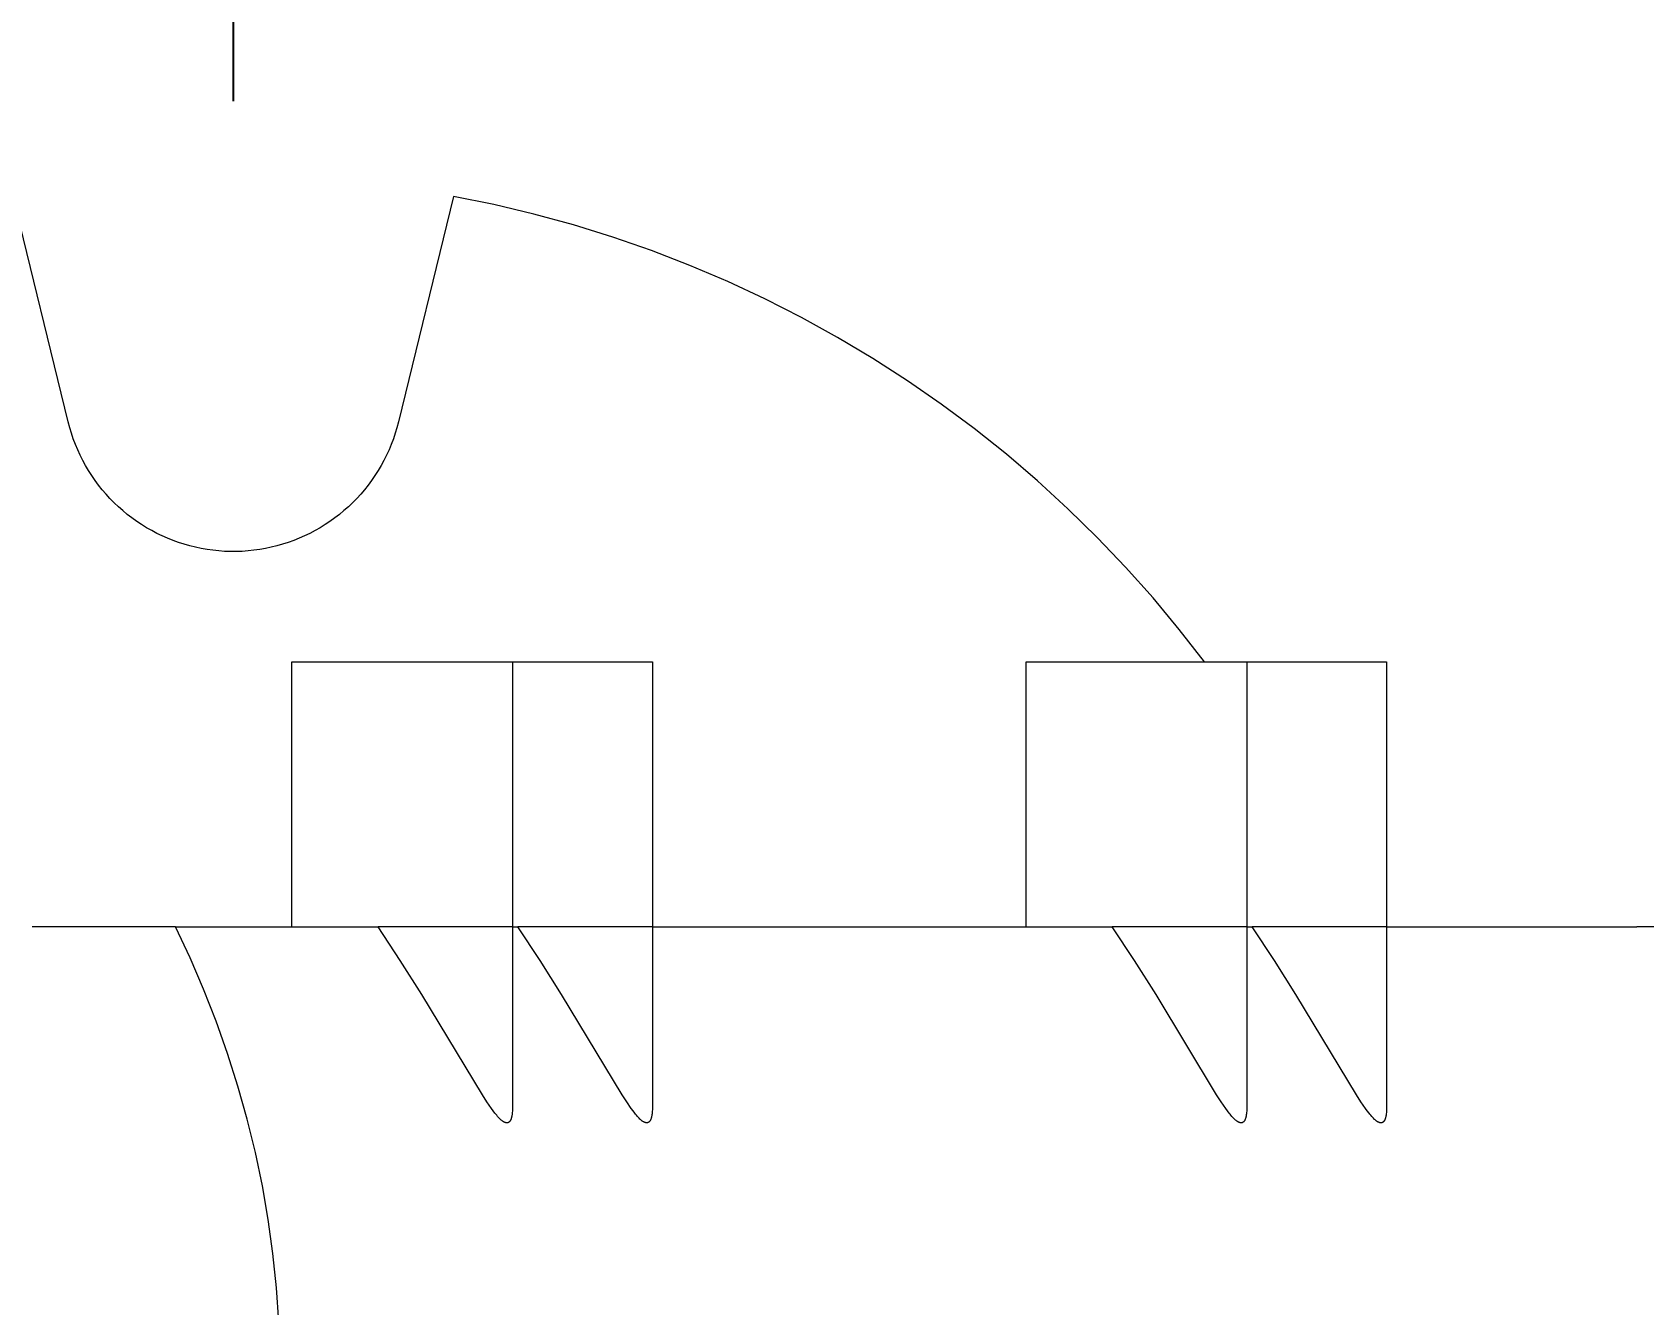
# Model space of a CAD drawing. Header units: inches. Extents: x -1 to 175, y 3 to 130.
# Drawn here: x 56.467 to 59.341, y 66.942 to 69.211 of the extents above; entities that cross this region are included whole.
import ezdxf

# ---------------------------------------------------------------- set-up
doc = ezdxf.new("R2010")
doc.units = ezdxf.units.IN
doc.header["$PDSIZE"] = -1
doc.layers.add('ZANO_R', color=7, linetype='Continuous', lineweight=0)
doc.layers.add('ZANO_W', color=1, linetype='Continuous', lineweight=0)
doc.styles.get("Standard").update_dxf_attribs({"font": 'ARIALUNI.TTF'})
doc.dimstyles.new('amerykanie', dxfattribs={"dimtxt": 50, "dimasz": 50, "dimexe": 0.5, "dimexo": 0.5, "dimgap": 1, "dimtad": 1, "dimdec": 0, "dimzin": 0, "dimlunit": 5, "dimtxsty": 'Standard', "dimcen": 0.09, "dimclrd": 1, "dimclre": 1, "dimclrt": 1, "dimazin": 0, "dimtfac": 1, "dimtdec": 0, "dimtmove": 0, "dimatfit": 3, "dimfxl": 1, "dimtzin": 0, "dimarcsym": 1})

# ---------------------------------------------------------------- blocks, each defined once
blk = doc.blocks.new('*D363')
at = {"layer": 'Defpoints', "color": 0}
for p in [(74.0677, 71.2527), (56.8255, 68.5881), (74.0677, 68.5881)]:
    blk.add_point(p, dxfattribs=at)
at = {"layer": 'ZANO_W', "color": 1, "lineweight": -2}
for p, q in [((56.8255, 69.0881), (56.8255, 71.7527)), ((74.0677, 69.0881), (74.0677, 71.7527)), ((57.8255, 71.2527), (73.0677, 71.2527))]:
    blk.add_line(p, q, dxfattribs=at)
at = {"layer": 'ZANO_W', "color": 1}
for points in [[(57.8255, 71.4194), (57.8255, 71.0861), (56.8255, 71.2527)], [(73.0677, 71.0861), (73.0677, 71.4194), (74.0677, 71.2527)]]:
    blk.add_solid(points, dxfattribs=at)
at = {"layer": 'ZANO_W', "color": 1, "insert": (65.4466, 72.2718), "char_height": 1, "attachment_point": 5}
blk.add_mtext('17 1/4', dxfattribs=at)

msp = doc.modelspace()

# ---------------------------------------------------------------- linework, layer by layer
at = {"layer": 'ZANO_R'}
for p, q in [((56.53106, 68.51613), (56.43263, 68.91838)), ((57.21841, 68.91838), (57.11998, 68.51613)), ((57.29027, 68.90386), (57.21841, 68.91838)), ((57.36159, 68.88692), (57.29027, 68.90386)), ((57.4323, 68.86757), (57.36159, 68.88692)), ((57.50231, 68.84584), (57.4323, 68.86757)), ((57.57155, 68.82175), (57.50231, 68.84584)), ((57.63993, 68.79533), (57.57155, 68.82175)), ((57.70738, 68.76662), (57.63993, 68.79533)), ((57.77382, 68.73563), (57.70738, 68.76662)), ((57.83917, 68.70242), (57.77382, 68.73563)), ((57.90336, 68.66701), (57.83917, 68.70242)), ((57.96631, 68.62945), (57.90336, 68.66701)), ((58.02796, 68.58978), (57.96631, 68.62945)), ((58.08822, 68.54804), (58.02796, 68.58978)), ((58.14704, 68.50429), (58.08822, 68.54804)), ((56.53373, 68.50599), (56.53106, 68.51613)), ((56.53674, 68.49596), (56.53373, 68.50599)), ((57.11732, 68.50599), (57.1143, 68.49596)), ((57.11998, 68.51613), (57.11732, 68.50599)), ((58.20435, 68.45858), (58.14704, 68.50429)), ((56.5401, 68.48603), (56.53674, 68.49596)), ((56.5438, 68.47623), (56.5401, 68.48603)), ((56.54784, 68.46656), (56.5438, 68.47623)), ((57.10724, 68.47623), (57.1032, 68.46656)), ((57.11094, 68.48603), (57.10724, 68.47623)), ((57.1143, 68.49596), (57.11094, 68.48603)), ((56.55221, 68.45704), (56.54784, 68.46656)), ((56.5569, 68.44767), (56.55221, 68.45704)), ((56.56192, 68.43847), (56.5569, 68.44767)), ((57.09414, 68.44767), (57.08912, 68.43847)), ((57.09884, 68.45704), (57.09414, 68.44767)), ((57.1032, 68.46656), (57.09884, 68.45704)), ((58.26008, 68.41095), (58.20435, 68.45858)), ((56.56725, 68.42945), (56.56192, 68.43847)), ((56.57289, 68.42062), (56.56725, 68.42945)), ((56.57883, 68.41199), (56.57289, 68.42062)), ((57.07815, 68.42062), (57.07221, 68.41199)), ((57.08379, 68.42945), (57.07815, 68.42062)), ((57.08912, 68.43847), (57.08379, 68.42945)), ((56.58507, 68.40357), (56.57883, 68.41199)), ((56.59159, 68.39537), (56.58507, 68.40357)), ((56.5984, 68.3874), (56.59159, 68.39537)), ((56.60547, 68.37967), (56.5984, 68.3874)), ((57.05265, 68.3874), (57.04557, 68.37967)), ((57.05945, 68.39537), (57.05265, 68.3874)), ((57.06597, 68.40357), (57.05945, 68.39537)), ((57.07221, 68.41199), (57.06597, 68.40357)), ((58.31416, 68.36146), (58.26008, 68.41095)), ((56.61281, 68.37219), (56.60547, 68.37967)), ((56.6204, 68.36497), (56.61281, 68.37219)), ((56.62824, 68.35801), (56.6204, 68.36497)), ((56.63631, 68.35133), (56.62824, 68.35801)), ((57.02281, 68.35801), (57.01473, 68.35133)), ((57.03064, 68.36497), (57.02281, 68.35801)), ((57.03823, 68.37219), (57.03064, 68.36497)), ((57.04557, 68.37967), (57.03823, 68.37219)), ((58.36653, 68.31017), (58.31416, 68.36146)), ((56.64461, 68.34493), (56.63631, 68.35133)), ((56.65312, 68.33883), (56.64461, 68.34493)), ((56.66184, 68.33302), (56.65312, 68.33883)), ((56.67076, 68.32751), (56.66184, 68.33302)), ((56.9892, 68.33302), (56.98028, 68.32751)), ((56.99792, 68.33883), (56.9892, 68.33302)), ((57.00644, 68.34493), (56.99792, 68.33883)), ((57.01473, 68.35133), (57.00644, 68.34493)), ((56.67986, 68.32232), (56.67076, 68.32751)), ((56.68914, 68.31745), (56.67986, 68.32232)), ((56.69857, 68.31289), (56.68914, 68.31745)), ((56.70816, 68.30867), (56.69857, 68.31289)), ((56.71789, 68.30478), (56.70816, 68.30867)), ((56.72775, 68.30123), (56.71789, 68.30478)), ((56.73773, 68.29802), (56.72775, 68.30123)), ((56.92329, 68.30123), (56.91332, 68.29802)), ((56.93315, 68.30478), (56.92329, 68.30123)), ((56.94288, 68.30867), (56.93315, 68.30478)), ((56.95247, 68.31289), (56.94288, 68.30867)), ((56.96191, 68.31745), (56.95247, 68.31289)), ((56.97118, 68.32232), (56.96191, 68.31745)), ((56.98028, 68.32751), (56.97118, 68.32232)), ((58.41714, 68.25713), (58.36653, 68.31017)), ((56.74781, 68.29516), (56.73773, 68.29802)), ((56.75798, 68.29265), (56.74781, 68.29516)), ((56.76824, 68.2905), (56.75798, 68.29265)), ((56.77856, 68.28869), (56.76824, 68.2905)), ((56.78894, 68.28725), (56.77856, 68.28869)), ((56.79936, 68.28616), (56.78894, 68.28725)), ((56.80981, 68.28544), (56.79936, 68.28616)), ((56.82028, 68.28508), (56.80981, 68.28544)), ((56.83076, 68.28508), (56.82028, 68.28508)), ((56.84123, 68.28544), (56.83076, 68.28508)), ((56.85169, 68.28616), (56.84123, 68.28544)), ((56.86211, 68.28725), (56.85169, 68.28616)), ((56.87249, 68.28869), (56.86211, 68.28725)), ((56.88281, 68.2905), (56.87249, 68.28869)), ((56.89306, 68.29265), (56.88281, 68.2905)), ((56.90324, 68.29516), (56.89306, 68.29265)), ((56.91332, 68.29802), (56.90324, 68.29516)), ((58.46593, 68.20241), (58.41714, 68.25713)), ((58.51283, 68.14608), (58.46593, 68.20241)), ((58.5578, 68.08818), (58.51283, 68.14608)), ((56.9298, 68.08818), (57.32345, 68.08818)), ((56.9298, 67.61574), (56.9298, 68.08818)), ((57.32345, 68.08818), (57.57292, 68.08818)), ((57.3235, 68.08818), (57.3235, 67.29438)), ((57.57297, 68.08818), (57.57297, 67.29438)), ((58.23953, 68.08818), (58.63318, 68.08818)), ((58.23953, 67.61574), (58.23953, 68.08818)), ((58.63318, 68.08818), (58.88265, 68.08818)), ((58.63323, 68.08818), (58.63323, 67.29438)), ((58.8827, 68.08818), (58.8827, 67.29438)), ((56.72208, 67.61574), (56.46679, 67.61574)), ((56.74825, 67.56052), (56.72208, 67.61574)), ((56.72208, 67.61574), (57.08355, 67.61574)), ((57.32348, 67.61574), (57.08355, 67.61574)), ((57.12319, 67.55588), (57.08355, 67.61574)), ((57.32348, 67.61574), (57.33302, 67.61574)), ((57.57297, 67.61574), (57.33302, 67.61574)), ((57.37266, 67.55588), (57.33302, 67.61574)), ((57.57295, 67.61574), (58.39328, 67.61574)), ((58.63321, 67.61574), (58.39328, 67.61574)), ((58.43292, 67.55588), (58.39328, 67.61574)), ((58.63321, 67.61574), (58.64276, 67.61574)), ((58.88268, 67.61574), (58.64276, 67.61574)), ((58.68239, 67.55588), (58.64276, 67.61574)), ((58.88268, 67.61574), (59.3292, 67.61574)), ((60.58515, 67.61574), (59.3292, 67.61574)), ((56.77253, 67.50443), (56.74825, 67.56052)), ((57.16166, 67.49527), (57.12319, 67.55588)), ((57.41114, 67.49527), (57.37266, 67.55588)), ((58.4714, 67.49527), (58.43292, 67.55588)), ((58.72087, 67.49527), (58.68239, 67.55588)), ((56.79491, 67.44756), (56.77253, 67.50443)), ((57.2697, 67.31598), (57.16166, 67.49527)), ((57.51917, 67.31598), (57.41114, 67.49527)), ((58.57943, 67.31598), (58.4714, 67.49527)), ((58.82891, 67.31598), (58.72087, 67.49527)), ((56.81534, 67.38997), (56.79491, 67.44756)), ((56.83381, 67.33171), (56.81534, 67.38997)), ((56.85029, 67.27286), (56.83381, 67.33171)), ((57.27765, 67.30369), (57.2697, 67.31598)), ((57.28595, 67.29161), (57.27765, 67.30369)), ((57.3235, 67.29438), (57.32348, 67.29187)), ((57.52712, 67.30369), (57.51917, 67.31598)), ((57.53542, 67.29161), (57.52712, 67.30369)), ((57.57297, 67.29438), (57.57295, 67.29187)), ((58.58738, 67.30369), (58.57943, 67.31598)), ((58.59568, 67.29161), (58.58738, 67.30369)), ((58.63323, 67.29438), (58.63321, 67.29187)), ((58.83686, 67.30369), (58.82891, 67.31598)), ((58.84515, 67.29161), (58.83686, 67.30369)), ((58.8827, 67.29438), (58.88268, 67.29187)), ((56.86478, 67.21349), (56.85029, 67.27286)), ((57.28894, 67.28751), (57.28595, 67.29161)), ((57.29202, 67.28348), (57.28894, 67.28751)), ((57.2936, 67.2815), (57.29202, 67.28348)), ((57.29522, 67.27955), (57.2936, 67.2815)), ((57.29688, 67.27764), (57.29522, 67.27955)), ((57.29859, 67.27577), (57.29688, 67.27764)), ((57.29995, 67.27434), (57.29859, 67.27577)), ((57.30135, 67.27296), (57.29995, 67.27434)), ((57.30206, 67.27228), (57.30135, 67.27296)), ((57.30279, 67.27162), (57.30206, 67.27228)), ((57.30353, 67.27097), (57.30279, 67.27162)), ((57.30429, 67.27034), (57.30353, 67.27097)), ((57.30489, 67.26986), (57.30429, 67.27034)), ((57.30549, 67.2694), (57.30489, 67.26986)), ((57.30611, 67.26896), (57.30549, 67.2694)), ((57.30674, 67.26853), (57.30611, 67.26896)), ((57.30738, 67.26812), (57.30674, 67.26853)), ((57.3077, 67.26793), (57.30738, 67.26812)), ((57.30803, 67.26774), (57.3077, 67.26793)), ((57.30836, 67.26756), (57.30803, 67.26774)), ((57.3087, 67.26739), (57.30836, 67.26756)), ((57.30904, 67.26722), (57.3087, 67.26739)), ((57.30938, 67.26706), (57.30904, 67.26722)), ((57.30963, 67.26695), (57.30938, 67.26706)), ((57.30989, 67.26685), (57.30963, 67.26695)), ((57.31015, 67.26674), (57.30989, 67.26685)), ((57.31041, 67.26665), (57.31015, 67.26674)), ((57.31067, 67.26656), (57.31041, 67.26665)), ((57.31094, 67.26647), (57.31067, 67.26656)), ((57.3112, 67.26639), (57.31094, 67.26647)), ((57.31147, 67.26632), (57.3112, 67.26639)), ((57.31174, 67.26625), (57.31147, 67.26632)), ((57.31201, 67.26619), (57.31174, 67.26625)), ((57.31228, 67.26614), (57.31201, 67.26619)), ((57.31242, 67.26612), (57.31228, 67.26614)), ((57.31256, 67.2661), (57.31242, 67.26612)), ((57.31269, 67.26608), (57.31256, 67.2661)), ((57.31283, 67.26606), (57.31269, 67.26608)), ((57.31297, 67.26605), (57.31283, 67.26606)), ((57.3131, 67.26604), (57.31297, 67.26605)), ((57.31324, 67.26604), (57.3131, 67.26604)), ((57.31338, 67.26603), (57.31324, 67.26604)), ((57.31352, 67.26603), (57.31338, 67.26603)), ((57.31365, 67.26604), (57.31352, 67.26603)), ((57.31377, 67.26604), (57.31365, 67.26604)), ((57.31388, 67.26605), (57.31377, 67.26604)), ((57.314, 67.26606), (57.31388, 67.26605)), ((57.31411, 67.26608), (57.314, 67.26606)), ((57.31423, 67.26609), (57.31411, 67.26608)), ((57.31434, 67.26611), (57.31423, 67.26609)), ((57.31446, 67.26613), (57.31434, 67.26611)), ((57.31457, 67.26616), (57.31446, 67.26613)), ((57.31468, 67.26618), (57.31457, 67.26616)), ((57.3148, 67.26621), (57.31468, 67.26618)), ((57.31491, 67.26624), (57.3148, 67.26621)), ((57.31502, 67.26627), (57.31491, 67.26624)), ((57.31513, 67.2663), (57.31502, 67.26627)), ((57.31524, 67.26634), (57.31513, 67.2663)), ((57.31535, 67.26638), (57.31524, 67.26634)), ((57.31546, 67.26642), (57.31535, 67.26638)), ((57.31557, 67.26646), (57.31546, 67.26642)), ((57.31568, 67.2665), (57.31557, 67.26646)), ((57.31578, 67.26655), (57.31568, 67.2665)), ((57.31589, 67.2666), (57.31578, 67.26655)), ((57.31599, 67.26665), (57.31589, 67.2666)), ((57.3161, 67.2667), (57.31599, 67.26665)), ((57.3163, 67.26681), (57.3161, 67.2667)), ((57.31651, 67.26692), (57.3163, 67.26681)), ((57.3167, 67.26704), (57.31651, 67.26692)), ((57.3169, 67.26717), (57.3167, 67.26704)), ((57.31708, 67.26731), (57.3169, 67.26717)), ((57.3172, 67.26739), (57.31708, 67.26731)), ((57.31731, 67.26748), (57.3172, 67.26739)), ((57.31741, 67.26757), (57.31731, 67.26748)), ((57.31752, 67.26766), (57.31741, 67.26757)), ((57.31762, 67.26775), (57.31752, 67.26766)), ((57.31773, 67.26785), (57.31762, 67.26775)), ((57.31783, 67.26794), (57.31773, 67.26785)), ((57.31793, 67.26804), (57.31783, 67.26794)), ((57.31812, 67.26824), (57.31793, 67.26804)), ((57.31831, 67.26845), (57.31812, 67.26824)), ((57.31849, 67.26867), (57.31831, 67.26845)), ((57.31866, 67.26889), (57.31849, 67.26867)), ((57.31883, 67.26911), (57.31866, 67.26889)), ((57.31899, 67.26934), (57.31883, 67.26911)), ((57.31915, 67.26958), (57.31899, 67.26934)), ((57.3193, 67.26982), (57.31915, 67.26958)), ((57.31945, 67.27006), (57.3193, 67.26982)), ((57.31959, 67.27031), (57.31945, 67.27006)), ((57.31973, 67.27055), (57.31959, 67.27031)), ((57.31986, 67.27081), (57.31973, 67.27055)), ((57.32003, 67.27115), (57.31986, 67.27081)), ((57.3202, 67.27149), (57.32003, 67.27115)), ((57.32035, 67.27184), (57.3202, 67.27149)), ((57.32051, 67.27219), (57.32035, 67.27184)), ((57.32065, 67.27255), (57.32051, 67.27219)), ((57.32079, 67.27291), (57.32065, 67.27255)), ((57.32105, 67.27363), (57.32079, 67.27291)), ((57.32128, 67.27435), (57.32105, 67.27363)), ((57.3215, 67.27509), (57.32128, 67.27435)), ((57.3217, 67.27583), (57.3215, 67.27509)), ((57.32188, 67.27657), (57.3217, 67.27583)), ((57.32209, 67.27754), (57.32188, 67.27657)), ((57.32229, 67.27851), (57.32209, 67.27754)), ((57.32246, 67.27948), (57.32229, 67.27851)), ((57.32262, 67.28045), (57.32246, 67.27948)), ((57.32288, 67.28241), (57.32262, 67.28045)), ((57.32308, 67.28438), (57.32288, 67.28241)), ((57.32328, 67.28687), (57.32308, 67.28438)), ((57.32341, 67.28937), (57.32328, 67.28687)), ((57.32348, 67.29187), (57.32341, 67.28937)), ((57.53841, 67.28751), (57.53542, 67.29161)), ((57.54149, 67.28348), (57.53841, 67.28751)), ((57.54307, 67.2815), (57.54149, 67.28348)), ((57.5447, 67.27955), (57.54307, 67.2815)), ((57.54636, 67.27764), (57.5447, 67.27955)), ((57.54806, 67.27577), (57.54636, 67.27764)), ((57.54942, 67.27434), (57.54806, 67.27577)), ((57.55082, 67.27296), (57.54942, 67.27434)), ((57.55153, 67.27228), (57.55082, 67.27296)), ((57.55226, 67.27162), (57.55153, 67.27228)), ((57.55301, 67.27097), (57.55226, 67.27162)), ((57.55376, 67.27034), (57.55301, 67.27097)), ((57.55436, 67.26986), (57.55376, 67.27034)), ((57.55496, 67.2694), (57.55436, 67.26986)), ((57.55558, 67.26896), (57.55496, 67.2694)), ((57.55621, 67.26853), (57.55558, 67.26896)), ((57.55685, 67.26812), (57.55621, 67.26853)), ((57.55718, 67.26793), (57.55685, 67.26812)), ((57.5575, 67.26774), (57.55718, 67.26793)), ((57.55784, 67.26756), (57.5575, 67.26774)), ((57.55817, 67.26739), (57.55784, 67.26756)), ((57.55851, 67.26722), (57.55817, 67.26739)), ((57.55885, 67.26706), (57.55851, 67.26722)), ((57.55911, 67.26695), (57.55885, 67.26706)), ((57.55936, 67.26685), (57.55911, 67.26695)), ((57.55962, 67.26674), (57.55936, 67.26685)), ((57.55988, 67.26665), (57.55962, 67.26674)), ((57.56014, 67.26656), (57.55988, 67.26665)), ((57.56041, 67.26647), (57.56014, 67.26656)), ((57.56068, 67.26639), (57.56041, 67.26647)), ((57.56095, 67.26632), (57.56068, 67.26639)), ((57.56121, 67.26625), (57.56095, 67.26632)), ((57.56148, 67.26619), (57.56121, 67.26625)), ((57.56176, 67.26614), (57.56148, 67.26619)), ((57.56189, 67.26612), (57.56176, 67.26614)), ((57.56203, 67.2661), (57.56189, 67.26612)), ((57.56217, 67.26608), (57.56203, 67.2661)), ((57.5623, 67.26606), (57.56217, 67.26608)), ((57.56244, 67.26605), (57.5623, 67.26606)), ((57.56258, 67.26604), (57.56244, 67.26605)), ((57.56271, 67.26604), (57.56258, 67.26604)), ((57.56285, 67.26603), (57.56271, 67.26604)), ((57.56299, 67.26603), (57.56285, 67.26603)), ((57.56313, 67.26604), (57.56299, 67.26603)), ((57.56324, 67.26604), (57.56313, 67.26604)), ((57.56336, 67.26605), (57.56324, 67.26604)), ((57.56347, 67.26606), (57.56336, 67.26605)), ((57.56359, 67.26608), (57.56347, 67.26606)), ((57.5637, 67.26609), (57.56359, 67.26608)), ((57.56381, 67.26611), (57.5637, 67.26609)), ((57.56393, 67.26613), (57.56381, 67.26611)), ((57.56404, 67.26616), (57.56393, 67.26613)), ((57.56416, 67.26618), (57.56404, 67.26616)), ((57.56427, 67.26621), (57.56416, 67.26618)), ((57.56438, 67.26624), (57.56427, 67.26621)), ((57.56449, 67.26627), (57.56438, 67.26624)), ((57.5646, 67.2663), (57.56449, 67.26627)), ((57.56471, 67.26634), (57.5646, 67.2663)), ((57.56482, 67.26638), (57.56471, 67.26634)), ((57.56493, 67.26642), (57.56482, 67.26638)), ((57.56504, 67.26646), (57.56493, 67.26642)), ((57.56515, 67.2665), (57.56504, 67.26646)), ((57.56525, 67.26655), (57.56515, 67.2665)), ((57.56536, 67.2666), (57.56525, 67.26655)), ((57.56547, 67.26665), (57.56536, 67.2666)), ((57.56557, 67.2667), (57.56547, 67.26665)), ((57.56578, 67.26681), (57.56557, 67.2667)), ((57.56598, 67.26692), (57.56578, 67.26681)), ((57.56618, 67.26704), (57.56598, 67.26692)), ((57.56637, 67.26717), (57.56618, 67.26704)), ((57.56656, 67.26731), (57.56637, 67.26717)), ((57.56667, 67.26739), (57.56656, 67.26731)), ((57.56678, 67.26748), (57.56667, 67.26739)), ((57.56689, 67.26757), (57.56678, 67.26748)), ((57.56699, 67.26766), (57.56689, 67.26757)), ((57.5671, 67.26775), (57.56699, 67.26766)), ((57.5672, 67.26785), (57.5671, 67.26775)), ((57.5673, 67.26794), (57.5672, 67.26785)), ((57.5674, 67.26804), (57.5673, 67.26794)), ((57.56759, 67.26824), (57.5674, 67.26804)), ((57.56778, 67.26845), (57.56759, 67.26824)), ((57.56796, 67.26867), (57.56778, 67.26845)), ((57.56813, 67.26889), (57.56796, 67.26867)), ((57.5683, 67.26911), (57.56813, 67.26889)), ((57.56847, 67.26934), (57.5683, 67.26911)), ((57.56862, 67.26958), (57.56847, 67.26934)), ((57.56877, 67.26982), (57.56862, 67.26958)), ((57.56892, 67.27006), (57.56877, 67.26982)), ((57.56906, 67.27031), (57.56892, 67.27006)), ((57.5692, 67.27055), (57.56906, 67.27031)), ((57.56933, 67.27081), (57.5692, 67.27055)), ((57.5695, 67.27115), (57.56933, 67.27081)), ((57.56967, 67.27149), (57.5695, 67.27115)), ((57.56983, 67.27184), (57.56967, 67.27149)), ((57.56998, 67.27219), (57.56983, 67.27184)), ((57.57012, 67.27255), (57.56998, 67.27219)), ((57.57026, 67.27291), (57.57012, 67.27255)), ((57.57052, 67.27363), (57.57026, 67.27291)), ((57.57076, 67.27435), (57.57052, 67.27363)), ((57.57097, 67.27509), (57.57076, 67.27435)), ((57.57117, 67.27583), (57.57097, 67.27509)), ((57.57135, 67.27657), (57.57117, 67.27583)), ((57.57157, 67.27754), (57.57135, 67.27657)), ((57.57176, 67.27851), (57.57157, 67.27754)), ((57.57193, 67.27948), (57.57176, 67.27851)), ((57.57209, 67.28045), (57.57193, 67.27948)), ((57.57235, 67.28241), (57.57209, 67.28045)), ((57.57256, 67.28438), (57.57235, 67.28241)), ((57.57275, 67.28687), (57.57256, 67.28438)), ((57.57288, 67.28937), (57.57275, 67.28687)), ((57.57295, 67.29187), (57.57288, 67.28937)), ((58.59867, 67.28751), (58.59568, 67.29161)), ((58.60175, 67.28348), (58.59867, 67.28751)), ((58.60333, 67.2815), (58.60175, 67.28348)), ((58.60495, 67.27955), (58.60333, 67.2815)), ((58.60662, 67.27764), (58.60495, 67.27955)), ((58.60832, 67.27577), (58.60662, 67.27764)), ((58.60968, 67.27434), (58.60832, 67.27577)), ((58.61108, 67.27296), (58.60968, 67.27434)), ((58.61179, 67.27228), (58.61108, 67.27296)), ((58.61252, 67.27162), (58.61179, 67.27228)), ((58.61326, 67.27097), (58.61252, 67.27162)), ((58.61402, 67.27034), (58.61326, 67.27097)), ((58.61462, 67.26986), (58.61402, 67.27034)), ((58.61522, 67.2694), (58.61462, 67.26986)), ((58.61584, 67.26896), (58.61522, 67.2694)), ((58.61647, 67.26853), (58.61584, 67.26896)), ((58.61711, 67.26812), (58.61647, 67.26853)), ((58.61743, 67.26793), (58.61711, 67.26812)), ((58.61776, 67.26774), (58.61743, 67.26793)), ((58.6181, 67.26756), (58.61776, 67.26774)), ((58.61843, 67.26739), (58.6181, 67.26756)), ((58.61877, 67.26722), (58.61843, 67.26739)), ((58.61911, 67.26706), (58.61877, 67.26722)), ((58.61937, 67.26695), (58.61911, 67.26706)), ((58.61962, 67.26685), (58.61937, 67.26695)), ((58.61988, 67.26674), (58.61962, 67.26685)), ((58.62014, 67.26665), (58.61988, 67.26674)), ((58.6204, 67.26656), (58.62014, 67.26665)), ((58.62067, 67.26647), (58.6204, 67.26656)), ((58.62094, 67.26639), (58.62067, 67.26647)), ((58.62121, 67.26632), (58.62094, 67.26639)), ((58.62147, 67.26625), (58.62121, 67.26632)), ((58.62174, 67.26619), (58.62147, 67.26625)), ((58.62202, 67.26614), (58.62174, 67.26619)), ((58.62215, 67.26612), (58.62202, 67.26614)), ((58.62229, 67.2661), (58.62215, 67.26612)), ((58.62243, 67.26608), (58.62229, 67.2661)), ((58.62256, 67.26606), (58.62243, 67.26608)), ((58.6227, 67.26605), (58.62256, 67.26606)), ((58.62284, 67.26604), (58.6227, 67.26605)), ((58.62297, 67.26604), (58.62284, 67.26604)), ((58.62311, 67.26603), (58.62297, 67.26604)), ((58.62325, 67.26603), (58.62311, 67.26603)), ((58.62338, 67.26604), (58.62325, 67.26603)), ((58.6235, 67.26604), (58.62338, 67.26604)), ((58.62362, 67.26605), (58.6235, 67.26604)), ((58.62373, 67.26606), (58.62362, 67.26605)), ((58.62384, 67.26608), (58.62373, 67.26606)), ((58.62396, 67.26609), (58.62384, 67.26608)), ((58.62407, 67.26611), (58.62396, 67.26609)), ((58.62419, 67.26613), (58.62407, 67.26611)), ((58.6243, 67.26616), (58.62419, 67.26613)), ((58.62441, 67.26618), (58.6243, 67.26616)), ((58.62453, 67.26621), (58.62441, 67.26618)), ((58.62464, 67.26624), (58.62453, 67.26621)), ((58.62475, 67.26627), (58.62464, 67.26624)), ((58.62486, 67.2663), (58.62475, 67.26627)), ((58.62497, 67.26634), (58.62486, 67.2663)), ((58.62508, 67.26638), (58.62497, 67.26634)), ((58.62519, 67.26642), (58.62508, 67.26638)), ((58.6253, 67.26646), (58.62519, 67.26642)), ((58.62541, 67.2665), (58.6253, 67.26646)), ((58.62551, 67.26655), (58.62541, 67.2665)), ((58.62562, 67.2666), (58.62551, 67.26655)), ((58.62572, 67.26665), (58.62562, 67.2666)), ((58.62583, 67.2667), (58.62572, 67.26665)), ((58.62603, 67.26681), (58.62583, 67.2667)), ((58.62624, 67.26692), (58.62603, 67.26681)), ((58.62643, 67.26704), (58.62624, 67.26692)), ((58.62663, 67.26717), (58.62643, 67.26704)), ((58.62681, 67.26731), (58.62663, 67.26717)), ((58.62693, 67.26739), (58.62681, 67.26731)), ((58.62704, 67.26748), (58.62693, 67.26739)), ((58.62715, 67.26757), (58.62704, 67.26748)), ((58.62725, 67.26766), (58.62715, 67.26757)), ((58.62736, 67.26775), (58.62725, 67.26766)), ((58.62746, 67.26785), (58.62736, 67.26775)), ((58.62756, 67.26794), (58.62746, 67.26785)), ((58.62766, 67.26804), (58.62756, 67.26794)), ((58.62785, 67.26824), (58.62766, 67.26804)), ((58.62804, 67.26845), (58.62785, 67.26824)), ((58.62822, 67.26867), (58.62804, 67.26845)), ((58.62839, 67.26889), (58.62822, 67.26867)), ((58.62856, 67.26911), (58.62839, 67.26889)), ((58.62872, 67.26934), (58.62856, 67.26911)), ((58.62888, 67.26958), (58.62872, 67.26934)), ((58.62903, 67.26982), (58.62888, 67.26958)), ((58.62918, 67.27006), (58.62903, 67.26982)), ((58.62932, 67.27031), (58.62918, 67.27006)), ((58.62946, 67.27055), (58.62932, 67.27031)), ((58.62959, 67.27081), (58.62946, 67.27055)), ((58.62976, 67.27115), (58.62959, 67.27081)), ((58.62993, 67.27149), (58.62976, 67.27115)), ((58.63009, 67.27184), (58.62993, 67.27149)), ((58.63024, 67.27219), (58.63009, 67.27184)), ((58.63038, 67.27255), (58.63024, 67.27219)), ((58.63052, 67.27291), (58.63038, 67.27255)), ((58.63078, 67.27363), (58.63052, 67.27291)), ((58.63101, 67.27435), (58.63078, 67.27363)), ((58.63123, 67.27509), (58.63101, 67.27435)), ((58.63143, 67.27583), (58.63123, 67.27509)), ((58.63161, 67.27657), (58.63143, 67.27583)), ((58.63182, 67.27754), (58.63161, 67.27657)), ((58.63202, 67.27851), (58.63182, 67.27754)), ((58.63219, 67.27948), (58.63202, 67.27851)), ((58.63235, 67.28045), (58.63219, 67.27948)), ((58.63261, 67.28241), (58.63235, 67.28045)), ((58.63282, 67.28438), (58.63261, 67.28241)), ((58.63301, 67.28687), (58.63282, 67.28438)), ((58.63314, 67.28937), (58.63301, 67.28687)), ((58.63321, 67.29187), (58.63314, 67.28937)), ((58.84814, 67.28751), (58.84515, 67.29161)), ((58.85122, 67.28348), (58.84814, 67.28751)), ((58.85281, 67.2815), (58.85122, 67.28348)), ((58.85443, 67.27955), (58.85281, 67.2815)), ((58.85609, 67.27764), (58.85443, 67.27955)), ((58.85779, 67.27577), (58.85609, 67.27764)), ((58.85915, 67.27434), (58.85779, 67.27577)), ((58.86055, 67.27296), (58.85915, 67.27434)), ((58.86127, 67.27228), (58.86055, 67.27296)), ((58.86199, 67.27162), (58.86127, 67.27228)), ((58.86274, 67.27097), (58.86199, 67.27162)), ((58.8635, 67.27034), (58.86274, 67.27097)), ((58.86409, 67.26986), (58.8635, 67.27034)), ((58.8647, 67.2694), (58.86409, 67.26986)), ((58.86531, 67.26896), (58.8647, 67.2694)), ((58.86594, 67.26853), (58.86531, 67.26896)), ((58.86658, 67.26812), (58.86594, 67.26853)), ((58.86691, 67.26793), (58.86658, 67.26812)), ((58.86724, 67.26774), (58.86691, 67.26793)), ((58.86757, 67.26756), (58.86724, 67.26774)), ((58.8679, 67.26739), (58.86757, 67.26756)), ((58.86824, 67.26722), (58.8679, 67.26739)), ((58.86859, 67.26706), (58.86824, 67.26722)), ((58.86884, 67.26695), (58.86859, 67.26706)), ((58.8691, 67.26685), (58.86884, 67.26695)), ((58.86935, 67.26674), (58.8691, 67.26685)), ((58.86961, 67.26665), (58.86935, 67.26674)), ((58.86988, 67.26656), (58.86961, 67.26665)), ((58.87014, 67.26647), (58.86988, 67.26656)), ((58.87041, 67.26639), (58.87014, 67.26647)), ((58.87068, 67.26632), (58.87041, 67.26639)), ((58.87095, 67.26625), (58.87068, 67.26632)), ((58.87122, 67.26619), (58.87095, 67.26625)), ((58.87149, 67.26614), (58.87122, 67.26619)), ((58.87162, 67.26612), (58.87149, 67.26614)), ((58.87176, 67.2661), (58.87162, 67.26612)), ((58.8719, 67.26608), (58.87176, 67.2661)), ((58.87203, 67.26606), (58.8719, 67.26608)), ((58.87217, 67.26605), (58.87203, 67.26606)), ((58.87231, 67.26604), (58.87217, 67.26605)), ((58.87245, 67.26604), (58.87231, 67.26604)), ((58.87258, 67.26603), (58.87245, 67.26604)), ((58.87272, 67.26603), (58.87258, 67.26603)), ((58.87286, 67.26604), (58.87272, 67.26603)), ((58.87297, 67.26604), (58.87286, 67.26604)), ((58.87309, 67.26605), (58.87297, 67.26604)), ((58.8732, 67.26606), (58.87309, 67.26605)), ((58.87332, 67.26608), (58.8732, 67.26606)), ((58.87343, 67.26609), (58.87332, 67.26608)), ((58.87355, 67.26611), (58.87343, 67.26609)), ((58.87366, 67.26613), (58.87355, 67.26611)), ((58.87377, 67.26616), (58.87366, 67.26613)), ((58.87389, 67.26618), (58.87377, 67.26616)), ((58.874, 67.26621), (58.87389, 67.26618)), ((58.87411, 67.26624), (58.874, 67.26621)), ((58.87422, 67.26627), (58.87411, 67.26624)), ((58.87433, 67.2663), (58.87422, 67.26627)), ((58.87444, 67.26634), (58.87433, 67.2663)), ((58.87455, 67.26638), (58.87444, 67.26634)), ((58.87466, 67.26642), (58.87455, 67.26638)), ((58.87477, 67.26646), (58.87466, 67.26642)), ((58.87488, 67.2665), (58.87477, 67.26646)), ((58.87499, 67.26655), (58.87488, 67.2665)), ((58.87509, 67.2666), (58.87499, 67.26655)), ((58.8752, 67.26665), (58.87509, 67.2666)), ((58.8753, 67.2667), (58.8752, 67.26665)), ((58.87551, 67.26681), (58.8753, 67.2667)), ((58.87571, 67.26692), (58.87551, 67.26681)), ((58.87591, 67.26704), (58.87571, 67.26692)), ((58.8761, 67.26717), (58.87591, 67.26704)), ((58.87629, 67.26731), (58.8761, 67.26717)), ((58.8764, 67.26739), (58.87629, 67.26731)), ((58.87651, 67.26748), (58.8764, 67.26739)), ((58.87662, 67.26757), (58.87651, 67.26748)), ((58.87672, 67.26766), (58.87662, 67.26757)), ((58.87683, 67.26775), (58.87672, 67.26766)), ((58.87693, 67.26785), (58.87683, 67.26775)), ((58.87703, 67.26794), (58.87693, 67.26785)), ((58.87713, 67.26804), (58.87703, 67.26794)), ((58.87733, 67.26824), (58.87713, 67.26804)), ((58.87751, 67.26845), (58.87733, 67.26824)), ((58.87769, 67.26867), (58.87751, 67.26845)), ((58.87787, 67.26889), (58.87769, 67.26867)), ((58.87803, 67.26911), (58.87787, 67.26889)), ((58.8782, 67.26934), (58.87803, 67.26911)), ((58.87835, 67.26958), (58.8782, 67.26934)), ((58.87851, 67.26982), (58.87835, 67.26958)), ((58.87865, 67.27006), (58.87851, 67.26982)), ((58.87879, 67.27031), (58.87865, 67.27006)), ((58.87893, 67.27055), (58.87879, 67.27031)), ((58.87906, 67.27081), (58.87893, 67.27055)), ((58.87924, 67.27115), (58.87906, 67.27081)), ((58.8794, 67.27149), (58.87924, 67.27115)), ((58.87956, 67.27184), (58.8794, 67.27149)), ((58.87971, 67.27219), (58.87956, 67.27184)), ((58.87985, 67.27255), (58.87971, 67.27219)), ((58.87999, 67.27291), (58.87985, 67.27255)), ((58.88025, 67.27363), (58.87999, 67.27291)), ((58.88049, 67.27435), (58.88025, 67.27363)), ((58.8807, 67.27509), (58.88049, 67.27435)), ((58.8809, 67.27583), (58.8807, 67.27509)), ((58.88108, 67.27657), (58.8809, 67.27583)), ((58.8813, 67.27754), (58.88108, 67.27657)), ((58.88149, 67.27851), (58.8813, 67.27754)), ((58.88167, 67.27948), (58.88149, 67.27851)), ((58.88182, 67.28045), (58.88167, 67.27948)), ((58.88208, 67.28241), (58.88182, 67.28045)), ((58.88229, 67.28438), (58.88208, 67.28241)), ((58.88248, 67.28687), (58.88229, 67.28438)), ((58.88261, 67.28937), (58.88248, 67.28687)), ((58.88268, 67.29187), (58.88261, 67.28937)), ((56.87724, 67.15366), (56.86478, 67.21349)), ((56.88767, 67.09344), (56.87724, 67.15366)), ((56.89606, 67.03291), (56.88767, 67.09344)), ((56.90239, 66.97212), (56.89606, 67.03291)), ((56.90666, 66.91116), (56.90239, 66.97212))]:
    msp.add_line(p, q, dxfattribs=at)

# ---------------------------------------------------------------- dimensions: what is measured, and where the dimension line sits
at = {"layer": 'ZANO_W'}
dim = msp.add_linear_dim(base=(74.06774, 71.25272), p1=(56.8255, 68.58815), p2=(74.06774, 68.58815), dimstyle='amerykanie', override={"dimtxt": 1, "dimasz": 1, "dimgap": 0.5, "dimdec": 4, "dimaunit": 1, "dimadec": 1, "dimtdec": 4, "dimtmove": 1, "dimfrac": 2}, dxfattribs=at)
dim.commit()
dim.dimension.update_dxf_attribs({"geometry": '*D363', "text_midpoint": (65.44662, 72.27182)})

doc.saveas('drawing.dxf')
